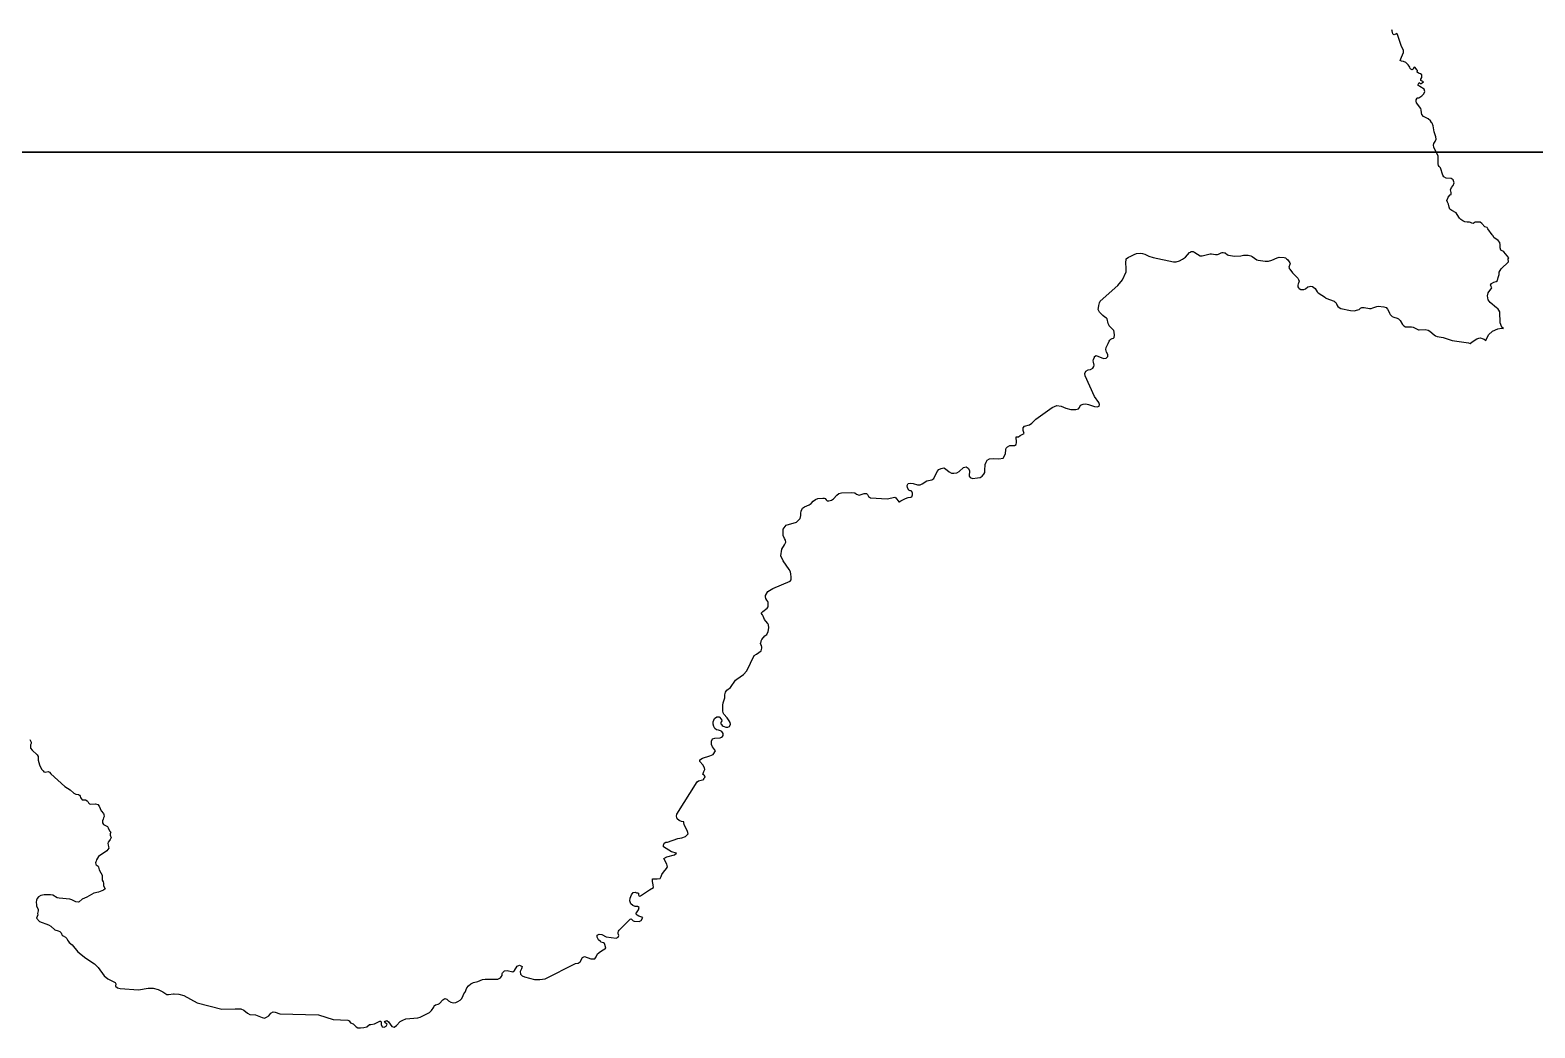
# Model space of a CAD drawing. Header units: metres. Extents: x 0 to 1325, y -1 to 773.
# Drawn here: x 1104.1 to 1159.5, y 167.8 to 204.6 of the extents above; entities that cross this region are included whole.
import ezdxf

# ---------------------------------------------------------------- set-up
doc = ezdxf.new("R2010")
doc.units = ezdxf.units.M

msp = doc.modelspace()

# ---------------------------------------------------------------- linework, layer by layer
at = {"layer": 'CUT'}
for points in [[(1041.74, 200.068), (1172.22, 200.068), (1171.68, 201.568), (1171.68, 201.568), (1169.21, 205.048)], [(1172.22, 200.068), (1041.74, 200.068)]]:
    msp.add_lwpolyline(points, dxfattribs=at)
at = {"layer": 'SCORE'}
for points in [[(1154.24, 204.538), (1154.23, 204.568)], [(1154.25, 204.468), (1154.24, 204.538)], [(1154.26, 204.428), (1154.25, 204.468)], [(1154.29, 204.398), (1154.26, 204.428)], [(1154.32, 204.388), (1154.29, 204.398)], [(1154.41, 204.438), (1154.32, 204.388)], [(1154.44, 204.398), (1154.41, 204.438)], [(1154.57, 203.998), (1154.44, 204.398)], [(1154.54, 203.448), (1154.58, 203.568)], [(1154.66, 203.808), (1154.57, 203.998)], [(1154.58, 203.568), (1154.66, 203.738)], [(1154.66, 203.738), (1154.66, 203.808)], [(1154.59, 203.418), (1154.54, 203.448)], [(1154.66, 203.408), (1154.59, 203.418)], [(1154.74, 203.368), (1154.66, 203.408)], [(1154.83, 203.288), (1154.74, 203.368)], [(1154.87, 203.238), (1154.83, 203.288)], [(1154.89, 203.198), (1154.87, 203.238)], [(1154.91, 203.148), (1154.89, 203.198)], [(1154.93, 203.118), (1154.91, 203.148)], [(1154.98, 203.098), (1154.93, 203.118)], [(1155.01, 203.118), (1154.98, 203.098)], [(1155.04, 203.178), (1155.01, 203.118)], [(1155.07, 203.198), (1155.04, 203.178)], [(1155.09, 203.178), (1155.07, 203.198)], [(1155.15, 203.098), (1155.09, 203.178)], [(1155.18, 203.078), (1155.15, 203.098)], [(1155.16, 203.018), (1155.18, 203.078)], [(1155.21, 202.978), (1155.16, 203.018)], [(1155.29, 202.948), (1155.21, 202.978)], [(1155.34, 202.908), (1155.29, 202.948)], [(1155.19, 202.538), (1155.23, 202.628)], [(1155.26, 202.478), (1155.19, 202.538)], [(1155.23, 202.628), (1155.27, 202.598)], [(1155.42, 202.388), (1155.26, 202.478)], [(1155.27, 202.598), (1155.31, 202.598)], [(1155.3, 202.758), (1155.33, 202.818)], [(1155.3, 202.708), (1155.3, 202.758)], [(1155.39, 202.658), (1155.3, 202.708)], [(1155.31, 202.598), (1155.35, 202.618)], [(1155.33, 202.818), (1155.34, 202.908)], [(1155.35, 202.618), (1155.39, 202.658)], [(1155.45, 202.298), (1155.42, 202.388)], [(1155.13, 201.998), (1155.16, 202.058)], [(1155.13, 201.938), (1155.13, 201.998)], [(1155.14, 201.888), (1155.13, 201.938)], [(1155.3, 201.668), (1155.14, 201.888)], [(1155.16, 202.058), (1155.18, 202.068)], [(1155.18, 202.068), (1155.22, 202.068)], [(1155.22, 202.068), (1155.26, 202.088)], [(1155.26, 202.088), (1155.33, 202.138)], [(1155.33, 202.138), (1155.41, 202.208)], [(1155.41, 202.208), (1155.45, 202.298)], [(1155.31, 201.618), (1155.3, 201.668)], [(1155.32, 201.508), (1155.31, 201.618)], [(1155.34, 201.458), (1155.32, 201.508)], [(1155.4, 201.378), (1155.34, 201.458)], [(1155.57, 201.288), (1155.4, 201.378)], [(1155.65, 201.218), (1155.57, 201.288)], [(1155.69, 201.158), (1155.65, 201.218)], [(1155.71, 201.128), (1155.69, 201.158)], [(1155.75, 201.038), (1155.71, 201.128)], [(1155.79, 200.818), (1155.75, 201.038)], [(1155.85, 200.628), (1155.79, 200.818)], [(1155.76, 200.318), (1155.77, 200.378)], [(1155.77, 200.248), (1155.76, 200.318)], [(1155.77, 200.378), (1155.83, 200.458)], [(1155.93, 199.918), (1155.77, 200.248)], [(1155.83, 200.458), (1155.86, 200.538)], [(1155.86, 200.538), (1155.85, 200.628)], [(1155.94, 199.818), (1155.93, 199.918)], [(1155.94, 199.628), (1155.94, 199.818)], [(1155.95, 199.568), (1155.94, 199.628)], [(1155.97, 199.538), (1155.95, 199.568)], [(1155.99, 199.518), (1155.97, 199.538)], [(1156.02, 199.488), (1155.99, 199.518)], [(1156.11, 199.218), (1156.02, 199.488)], [(1156.15, 199.158), (1156.11, 199.218)], [(1156.23, 199.108), (1156.15, 199.158)], [(1156.42, 199.088), (1156.23, 199.108)], [(1156.49, 199.038), (1156.42, 199.088)], [(1156.53, 198.938), (1156.49, 199.038)], [(1156.31, 198.408), (1156.38, 198.488)], [(1156.38, 198.488), (1156.41, 198.498)], [(1156.39, 198.678), (1156.43, 198.758)], [(1156.41, 198.578), (1156.39, 198.678)], [(1156.42, 198.528), (1156.41, 198.578)], [(1156.41, 198.498), (1156.42, 198.528)], [(1156.43, 198.758), (1156.49, 198.838)], [(1156.49, 198.838), (1156.53, 198.938)], [(1156.26, 198.278), (1156.29, 198.368)], [(1156.28, 198.218), (1156.26, 198.278)], [(1156.32, 198.148), (1156.28, 198.218)], [(1156.29, 198.368), (1156.31, 198.408)], [(1156.34, 198.038), (1156.32, 198.148)], [(1156.37, 197.958), (1156.34, 198.038)], [(1156.44, 197.908), (1156.37, 197.958)], [(1156.6, 197.828), (1156.44, 197.908)], [(1156.64, 197.768), (1156.6, 197.828)], [(1156.72, 197.628), (1156.64, 197.768)], [(1156.77, 197.578), (1156.72, 197.628)], [(1156.85, 197.528), (1156.77, 197.578)], [(1156.92, 197.498), (1156.85, 197.528)], [(1157, 197.478), (1156.92, 197.498)], [(1157.09, 197.478), (1157, 197.478)], [(1157.13, 197.468), (1157.09, 197.478)], [(1157.17, 197.448), (1157.13, 197.468)], [(1157.22, 197.438), (1157.17, 197.448)], [(1157.3, 197.478), (1157.22, 197.438)], [(1157.43, 197.488), (1157.3, 197.478)], [(1157.48, 197.478), (1157.43, 197.488)], [(1157.54, 197.438), (1157.48, 197.478)], [(1157.66, 197.308), (1157.54, 197.438)], [(1157.74, 197.288), (1157.66, 197.308)], [(1157.76, 197.238), (1157.74, 197.288)], [(1157.92, 197.018), (1157.76, 197.238)], [(1157.96, 196.978), (1157.92, 197.018)], [(1157.99, 196.918), (1157.96, 196.978)], [(1158.15, 196.808), (1157.99, 196.918)], [(1144.59, 196.218), (1144.74, 196.298)], [(1144.74, 196.298), (1144.82, 196.328)], [(1144.82, 196.328), (1144.96, 196.338)], [(1144.96, 196.338), (1145.04, 196.328)], [(1145.04, 196.328), (1145.13, 196.308)], [(1145.13, 196.308), (1145.27, 196.228)], [(1146.63, 196.198), (1146.78, 196.368)], [(1146.78, 196.368), (1146.81, 196.378)], [(1146.81, 196.378), (1146.84, 196.398)], [(1146.84, 196.398), (1146.87, 196.398)], [(1146.87, 196.398), (1146.91, 196.398)], [(1146.91, 196.398), (1146.94, 196.388)], [(1146.94, 196.388), (1146.97, 196.368)], [(1146.97, 196.368), (1147.17, 196.238)], [(1147.24, 196.238), (1147.53, 196.318)], [(1147.53, 196.318), (1147.59, 196.318)], [(1147.59, 196.318), (1147.73, 196.288)], [(1147.73, 196.288), (1147.8, 196.288)], [(1147.8, 196.288), (1147.84, 196.308)], [(1147.84, 196.308), (1147.94, 196.358)], [(1147.94, 196.358), (1147.98, 196.368)], [(1147.98, 196.368), (1148.02, 196.368)], [(1148.02, 196.368), (1148.06, 196.358)], [(1148.06, 196.358), (1148.09, 196.348)], [(1148.09, 196.348), (1148.18, 196.278)], [(1148.18, 196.278), (1148.21, 196.268)], [(1148.21, 196.268), (1148.43, 196.228)], [(1148.66, 196.238), (1148.76, 196.268)], [(1148.76, 196.268), (1148.93, 196.268)], [(1148.93, 196.268), (1149.03, 196.238)], [(1158.21, 196.738), (1158.15, 196.808)], [(1158.22, 196.648), (1158.21, 196.738)], [(1158.22, 196.538), (1158.22, 196.648)], [(1158.24, 196.458), (1158.22, 196.538)], [(1158.32, 196.418), (1158.24, 196.458)], [(1158.36, 196.388), (1158.32, 196.418)], [(1158.54, 196.168), (1158.36, 196.388)], [(1144.43, 195.978), (1144.44, 196.128)], [(1144.44, 195.798), (1144.43, 195.978)], [(1144.44, 196.128), (1144.53, 196.198)], [(1144.44, 195.648), (1144.44, 195.798)], [(1144.53, 196.198), (1144.59, 196.218)], [(1145.27, 196.228), (1145.43, 196.178)], [(1145.43, 196.178), (1146.19, 196.018)], [(1146.19, 196.018), (1146.28, 196.028)], [(1146.28, 196.028), (1146.4, 196.058)], [(1146.4, 196.058), (1146.52, 196.118)], [(1146.52, 196.118), (1146.63, 196.198)], [(1147.17, 196.238), (1147.24, 196.238)], [(1148.43, 196.228), (1148.66, 196.238)], [(1149.03, 196.238), (1149.08, 196.218)], [(1149.08, 196.218), (1149.26, 196.098)], [(1149.26, 196.098), (1149.31, 196.078)], [(1149.31, 196.078), (1149.56, 196.048)], [(1149.56, 196.048), (1149.68, 196.048)], [(1149.68, 196.048), (1149.81, 196.078)], [(1149.81, 196.078), (1150, 196.168)], [(1150, 196.168), (1150.08, 196.188)], [(1150.08, 196.188), (1150.26, 196.178)], [(1150.26, 196.178), (1150.31, 196.168)], [(1150.31, 196.168), (1150.35, 196.138)], [(1150.35, 196.138), (1150.38, 196.108)], [(1150.38, 196.108), (1150.45, 196.028)], [(1150.47, 195.918), (1150.44, 195.828)], [(1150.44, 195.828), (1150.45, 195.808)], [(1150.45, 196.028), (1150.47, 195.988)], [(1150.45, 195.808), (1150.45, 195.778)], [(1150.45, 195.778), (1150.47, 195.748)], [(1150.47, 195.988), (1150.48, 195.958)], [(1150.48, 195.958), (1150.47, 195.918)], [(1150.47, 195.748), (1150.57, 195.618)], [(1158.18, 195.638), (1158.26, 195.768)], [(1158.26, 195.768), (1158.53, 196.028)], [(1158.51, 196.128), (1158.54, 196.168)], [(1158.53, 196.028), (1158.51, 196.128)], [(1143.48, 194.578), (1144.13, 195.148)], [(1144.13, 195.148), (1144.31, 195.358)], [(1144.31, 195.358), (1144.44, 195.648)], [(1150.57, 195.618), (1150.76, 195.418)], [(1150.76, 195.418), (1150.79, 195.368)], [(1150.77, 195.168), (1150.76, 195.128)], [(1150.78, 195.208), (1150.77, 195.168)], [(1150.79, 195.238), (1150.78, 195.208)], [(1150.79, 195.368), (1150.81, 195.308)], [(1150.8, 195.268), (1150.79, 195.238)], [(1150.81, 195.308), (1150.8, 195.268)], [(1157.86, 195.158), (1157.9, 195.228)], [(1157.91, 195.068), (1157.86, 195.158)], [(1157.9, 195.228), (1157.99, 195.278)], [(1157.99, 195.278), (1158.07, 195.298)], [(1158.07, 195.298), (1158.12, 195.338)], [(1158.12, 195.338), (1158.15, 195.448)], [(1158.15, 195.448), (1158.18, 195.558)], [(1158.18, 195.558), (1158.18, 195.638)], [(1150.76, 195.128), (1150.77, 195.098)], [(1150.77, 195.098), (1150.79, 195.068)], [(1150.79, 195.068), (1150.82, 195.038)], [(1150.82, 195.038), (1150.87, 195.008)], [(1150.87, 195.008), (1150.93, 194.998)], [(1150.93, 194.998), (1150.99, 195.008)], [(1150.99, 195.008), (1151.05, 195.028)], [(1151.05, 195.028), (1151.14, 195.098)], [(1151.14, 195.098), (1151.19, 195.118)], [(1151.19, 195.118), (1151.24, 195.128)], [(1151.24, 195.128), (1151.3, 195.108)], [(1151.3, 195.108), (1151.35, 195.078)], [(1151.35, 195.078), (1151.4, 195.038)], [(1151.4, 195.038), (1151.48, 194.918)], [(1151.48, 194.918), (1151.52, 194.878)], [(1151.52, 194.878), (1151.79, 194.708)], [(1151.79, 194.708), (1151.8, 194.688)], [(1151.8, 194.688), (1152.1, 194.568)], [(1157.75, 194.768), (1157.78, 194.878)], [(1157.78, 194.618), (1157.75, 194.768)], [(1157.78, 194.878), (1157.91, 195.068)], [(1157.85, 194.528), (1157.78, 194.618)], [(1143.41, 194.268), (1143.42, 194.328)], [(1143.46, 194.168), (1143.41, 194.268)], [(1143.42, 194.328), (1143.44, 194.408)], [(1143.44, 194.408), (1143.46, 194.508)], [(1143.46, 194.508), (1143.48, 194.578)], [(1143.58, 194.038), (1143.46, 194.168)], [(1152.1, 194.568), (1152.13, 194.548)], [(1152.13, 194.548), (1152.16, 194.518)], [(1152.16, 194.518), (1152.18, 194.498)], [(1152.18, 194.498), (1152.19, 194.478)], [(1152.19, 194.478), (1152.2, 194.438)], [(1152.2, 194.438), (1152.24, 194.378)], [(1152.24, 194.378), (1152.29, 194.338)], [(1152.29, 194.338), (1152.35, 194.308)], [(1152.35, 194.308), (1152.7, 194.228)], [(1152.7, 194.228), (1152.84, 194.218)], [(1152.84, 194.218), (1152.98, 194.248)], [(1152.98, 194.248), (1153.02, 194.268)], [(1153.02, 194.268), (1153.08, 194.318)], [(1153.08, 194.318), (1153.12, 194.338)], [(1153.12, 194.338), (1153.21, 194.338)], [(1153.21, 194.338), (1153.41, 194.308)], [(1153.41, 194.308), (1153.47, 194.308)], [(1153.47, 194.308), (1153.53, 194.328)], [(1153.53, 194.328), (1153.67, 194.378)], [(1153.67, 194.378), (1153.72, 194.388)], [(1153.72, 194.388), (1153.94, 194.358)], [(1153.94, 194.358), (1154.02, 194.338)], [(1154.02, 194.338), (1154.07, 194.278)], [(1154.07, 194.278), (1154.12, 194.188)], [(1154.12, 194.188), (1154.14, 194.128)], [(1154.14, 194.128), (1154.17, 194.078)], [(1154.17, 194.078), (1154.2, 194.038)], [(1158.08, 194.328), (1157.85, 194.528)], [(1158.13, 194.298), (1158.08, 194.328)], [(1158.21, 194.178), (1158.13, 194.298)], [(1158.22, 193.778), (1158.21, 194.178)], [(1143.66, 193.978), (1143.58, 194.038)], [(1143.72, 193.948), (1143.66, 193.978)], [(1143.74, 193.918), (1143.72, 193.948)], [(1143.78, 193.748), (1143.74, 193.918)], [(1143.8, 193.698), (1143.78, 193.748)], [(1143.82, 193.658), (1143.8, 193.698)], [(1143.99, 193.488), (1143.82, 193.658)], [(1144, 193.428), (1143.99, 193.488)], [(1154.2, 194.038), (1154.24, 194.008)], [(1154.24, 194.008), (1154.3, 193.978)], [(1154.3, 193.978), (1154.42, 193.948)], [(1154.42, 193.948), (1154.48, 193.918)], [(1154.48, 193.918), (1154.54, 193.858)], [(1154.54, 193.858), (1154.62, 193.718)], [(1154.62, 193.718), (1154.67, 193.658)], [(1154.67, 193.658), (1154.73, 193.628)], [(1154.73, 193.628), (1154.95, 193.628)], [(1154.95, 193.628), (1155.01, 193.608)], [(1155.01, 193.608), (1155.14, 193.548)], [(1155.14, 193.548), (1155.21, 193.518)], [(1155.21, 193.518), (1155.24, 193.518)], [(1155.24, 193.518), (1155.46, 193.528)], [(1155.46, 193.528), (1155.57, 193.498)], [(1155.57, 193.498), (1155.63, 193.468)], [(1157.94, 193.468), (1158.13, 193.558)], [(1158.13, 193.558), (1158.27, 193.578)], [(1158.28, 193.618), (1158.22, 193.778)], [(1158.27, 193.578), (1158.34, 193.568)], [(1158.34, 193.568), (1158.28, 193.618)], [(1143.71, 192.868), (1143.78, 193.008)], [(1143.78, 193.008), (1143.82, 193.098)], [(1143.82, 193.098), (1143.84, 193.138)], [(1143.84, 193.138), (1143.88, 193.168)], [(1143.88, 193.168), (1143.93, 193.198)], [(1143.93, 193.198), (1143.97, 193.208)], [(1143.97, 193.208), (1144, 193.238)], [(1144.01, 193.318), (1144, 193.428)], [(1144, 193.238), (1144.01, 193.318)], [(1155.63, 193.468), (1155.79, 193.328)], [(1155.79, 193.328), (1155.84, 193.298)], [(1155.84, 193.298), (1155.9, 193.268)], [(1155.9, 193.268), (1156.12, 193.238)], [(1156.12, 193.238), (1156.45, 193.118)], [(1156.45, 193.118), (1157.05, 193.038)], [(1157.05, 193.038), (1157.12, 193.018)], [(1157.12, 193.018), (1157.19, 193.068)], [(1157.19, 193.068), (1157.36, 193.188)], [(1157.36, 193.188), (1157.43, 193.208)], [(1157.43, 193.208), (1157.5, 193.218)], [(1157.5, 193.218), (1157.56, 193.198)], [(1157.56, 193.198), (1157.63, 193.168)], [(1157.63, 193.168), (1157.69, 193.128)], [(1157.69, 193.128), (1157.79, 193.328)], [(1157.79, 193.328), (1157.94, 193.468)], [(1143.23, 192.368), (1143.24, 192.418)], [(1143.24, 192.418), (1143.27, 192.508)], [(1143.27, 192.508), (1143.28, 192.538)], [(1143.28, 192.538), (1143.33, 192.568)], [(1143.33, 192.568), (1143.61, 192.458)], [(1143.61, 192.458), (1143.71, 192.468)], [(1143.69, 192.788), (1143.71, 192.868)], [(1143.72, 192.698), (1143.69, 192.788)], [(1143.71, 192.468), (1143.77, 192.528)], [(1143.77, 192.608), (1143.72, 192.698)], [(1143.77, 192.528), (1143.77, 192.608)], [(1142.92, 191.908), (1142.96, 191.988)], [(1142.93, 191.818), (1142.92, 191.908)], [(1142.96, 191.988), (1143.04, 192.038)], [(1143.04, 192.038), (1143.13, 192.058)], [(1143.13, 192.058), (1143.21, 192.098)], [(1143.21, 192.098), (1143.25, 192.168)], [(1143.24, 192.318), (1143.23, 192.368)], [(1143.26, 192.218), (1143.24, 192.318)], [(1143.25, 192.168), (1143.26, 192.218)], [(1143.28, 191.058), (1142.93, 191.818)], [(1141.71, 190.648), (1141.89, 190.728)], [(1141.89, 190.728), (1142.05, 190.708)], [(1142.72, 190.658), (1142.76, 190.738)], [(1142.76, 190.738), (1142.86, 190.778)], [(1142.86, 190.778), (1142.96, 190.788)], [(1142.96, 190.788), (1143.05, 190.768)], [(1143.05, 190.768), (1143.27, 190.688)], [(1143.43, 190.838), (1143.28, 191.058)], [(1143.46, 190.768), (1143.43, 190.838)], [(1143.45, 190.698), (1143.46, 190.768)], [(1140.96, 190.078), (1141.11, 190.218)], [(1141.11, 190.218), (1141.71, 190.648)], [(1142.05, 190.708), (1142.22, 190.628)], [(1142.22, 190.628), (1142.4, 190.578)], [(1142.4, 190.578), (1142.59, 190.578)], [(1142.59, 190.578), (1142.68, 190.608)], [(1142.68, 190.608), (1142.72, 190.658)], [(1143.27, 190.688), (1143.37, 190.678)], [(1143.37, 190.678), (1143.45, 190.698)], [(1140.47, 189.578), (1140.54, 189.618)], [(1140.54, 189.618), (1140.68, 189.698)], [(1140.65, 189.898), (1140.7, 189.968)], [(1140.65, 189.808), (1140.65, 189.898)], [(1140.68, 189.698), (1140.65, 189.808)], [(1140.7, 189.968), (1140.88, 190.018)], [(1140.88, 190.018), (1140.96, 190.078)], [(1140, 188.948), (1140.01, 189.108)], [(1140.01, 189.108), (1140.02, 189.158)], [(1140.02, 189.158), (1140.07, 189.208)], [(1140.07, 189.208), (1140.15, 189.248)], [(1140.15, 189.248), (1140.33, 189.258)], [(1140.33, 189.258), (1140.39, 189.288)], [(1140.39, 189.568), (1140.47, 189.578)], [(1140.4, 189.358), (1140.39, 189.568)], [(1140.39, 189.288), (1140.4, 189.358)], [(1139.24, 188.328), (1139.25, 188.558)], [(1139.25, 188.558), (1139.28, 188.638)], [(1139.28, 188.638), (1139.32, 188.708)], [(1139.32, 188.708), (1139.4, 188.758)], [(1139.4, 188.758), (1139.57, 188.778)], [(1139.57, 188.778), (1139.75, 188.758)], [(1139.75, 188.758), (1139.91, 188.788)], [(1139.91, 188.788), (1140, 188.948)], [(1136.93, 187.838), (1137.1, 187.948)], [(1137.1, 187.948), (1137.28, 187.988)], [(1137.28, 187.988), (1137.35, 188.038)], [(1137.35, 188.038), (1137.48, 188.298)], [(1137.48, 188.298), (1137.54, 188.368)], [(1137.54, 188.368), (1137.62, 188.408)], [(1137.62, 188.408), (1137.72, 188.428)], [(1137.72, 188.428), (1137.79, 188.398)], [(1137.79, 188.398), (1137.92, 188.278)], [(1137.92, 188.278), (1138.01, 188.228)], [(1138.01, 188.228), (1138.09, 188.228)], [(1138.09, 188.228), (1138.2, 188.248)], [(1138.2, 188.248), (1138.29, 188.298)], [(1138.29, 188.298), (1138.45, 188.448)], [(1138.45, 188.448), (1138.55, 188.468)], [(1138.55, 188.468), (1138.62, 188.418)], [(1138.62, 188.418), (1138.67, 188.328)], [(1138.67, 188.328), (1138.66, 188.128)], [(1138.66, 188.128), (1138.69, 188.068)], [(1138.69, 188.068), (1138.78, 188.038)], [(1138.78, 188.038), (1138.97, 188.058)], [(1138.97, 188.058), (1139.06, 188.078)], [(1139.06, 188.078), (1139.14, 188.128)], [(1139.14, 188.128), (1139.2, 188.198)], [(1139.2, 188.198), (1139.23, 188.258)], [(1139.23, 188.258), (1139.24, 188.328)], [(1133.66, 187.288), (1133.78, 187.428)], [(1133.78, 187.428), (1133.86, 187.478)], [(1133.86, 187.478), (1133.95, 187.508)], [(1133.95, 187.508), (1134.34, 187.518)], [(1134.34, 187.518), (1134.44, 187.508)], [(1134.44, 187.508), (1134.51, 187.458)], [(1134.51, 187.458), (1134.6, 187.428)], [(1134.6, 187.428), (1134.79, 187.488)], [(1134.79, 187.488), (1134.88, 187.478)], [(1134.88, 187.478), (1134.91, 187.448)], [(1134.91, 187.448), (1134.95, 187.368)], [(1136.37, 187.778), (1136.41, 187.848)], [(1136.39, 187.698), (1136.37, 187.778)], [(1136.44, 187.608), (1136.39, 187.698)], [(1136.41, 187.848), (1136.51, 187.868)], [(1136.48, 187.588), (1136.44, 187.608)], [(1136.52, 187.578), (1136.48, 187.588)], [(1136.51, 187.868), (1136.59, 187.858)], [(1136.55, 187.558), (1136.52, 187.578)], [(1136.54, 187.358), (1136.56, 187.398)], [(1136.57, 187.498), (1136.55, 187.558)], [(1136.56, 187.398), (1136.57, 187.438)], [(1136.57, 187.438), (1136.57, 187.498)], [(1136.59, 187.858), (1136.75, 187.798)], [(1136.75, 187.798), (1136.85, 187.798)], [(1136.85, 187.798), (1136.93, 187.838)], [(1132.46, 186.758), (1132.47, 186.838)], [(1132.47, 186.838), (1132.52, 186.938)], [(1132.52, 186.938), (1132.59, 186.998)], [(1132.59, 186.998), (1132.76, 187.068)], [(1132.76, 187.068), (1132.84, 187.118)], [(1132.84, 187.118), (1132.91, 187.198)], [(1132.91, 187.198), (1132.99, 187.258)], [(1132.99, 187.258), (1133.08, 187.298)], [(1133.08, 187.298), (1133.27, 187.318)], [(1133.27, 187.318), (1133.32, 187.318)], [(1133.32, 187.318), (1133.35, 187.298)], [(1133.35, 187.298), (1133.39, 187.248)], [(1133.39, 187.248), (1133.42, 187.218)], [(1133.42, 187.218), (1133.45, 187.218)], [(1133.45, 187.218), (1133.49, 187.208)], [(1133.49, 187.208), (1133.58, 187.238)], [(1133.58, 187.238), (1133.66, 187.288)], [(1134.95, 187.368), (1134.98, 187.348)], [(1134.98, 187.348), (1135.02, 187.328)], [(1135.02, 187.328), (1135.64, 187.288)], [(1135.64, 187.288), (1135.92, 187.348)], [(1135.92, 187.348), (1135.95, 187.328)], [(1135.95, 187.328), (1136.06, 187.178)], [(1136.06, 187.178), (1136.08, 187.178)], [(1136.08, 187.178), (1136.14, 187.208)], [(1136.14, 187.208), (1136.31, 187.298)], [(1136.31, 187.298), (1136.41, 187.338)], [(1136.41, 187.338), (1136.51, 187.348)], [(1136.51, 187.348), (1136.54, 187.358)], [(1131.8, 186.168), (1131.91, 186.318)], [(1131.91, 186.318), (1132.3, 186.428)], [(1132.3, 186.428), (1132.43, 186.558)], [(1132.43, 186.558), (1132.46, 186.668)], [(1132.46, 186.668), (1132.46, 186.758)], [(1131.8, 186.058), (1131.8, 186.168)], [(1131.81, 185.938), (1131.8, 186.058)], [(1131.85, 185.828), (1131.81, 185.938)], [(1131.89, 185.758), (1131.85, 185.828)], [(1131.9, 185.688), (1131.89, 185.758)], [(1131.72, 185.188), (1131.75, 185.438)], [(1131.8, 185.008), (1131.72, 185.188)], [(1131.75, 185.438), (1131.85, 185.598)], [(1131.85, 185.598), (1131.9, 185.688)], [(1132.03, 184.688), (1131.8, 185.008)], [(1132.07, 184.598), (1132.03, 184.688)], [(1131.42, 183.978), (1132.06, 184.248)], [(1132.06, 184.248), (1132.1, 184.308)], [(1132.09, 184.508), (1132.07, 184.598)], [(1132.1, 184.418), (1132.09, 184.508)], [(1132.1, 184.308), (1132.1, 184.418)], [(1131.15, 183.728), (1131.24, 183.878)], [(1131.15, 183.678), (1131.15, 183.728)], [(1131.17, 183.608), (1131.15, 183.678)], [(1131.2, 183.558), (1131.17, 183.608)], [(1131.24, 183.508), (1131.2, 183.558)], [(1131.24, 183.878), (1131.42, 183.978)], [(1131.25, 183.478), (1131.24, 183.508)], [(1130.99, 183.068), (1131.05, 183.138)], [(1131.04, 183.008), (1130.99, 183.068)], [(1131.07, 182.958), (1131.04, 183.008)], [(1131.05, 183.138), (1131.22, 183.258)], [(1131.12, 182.838), (1131.07, 182.958)], [(1131.22, 183.258), (1131.25, 183.308)], [(1131.25, 183.418), (1131.25, 183.478)], [(1131.25, 183.308), (1131.25, 183.418)], [(1131.16, 182.778), (1131.12, 182.838)], [(1131.24, 182.688), (1131.16, 182.778)], [(1131.2, 182.288), (1131.25, 182.398)], [(1131.27, 182.638), (1131.24, 182.688)], [(1131.25, 182.398), (1131.28, 182.528)], [(1131.28, 182.528), (1131.27, 182.638)], [(1130.97, 181.958), (1130.98, 181.988)], [(1130.98, 181.918), (1130.97, 181.958)], [(1130.98, 181.988), (1130.99, 182.018)], [(1131, 181.888), (1130.98, 181.918)], [(1130.99, 182.058), (1131.02, 182.098)], [(1130.99, 182.018), (1130.99, 182.058)], [(1131.01, 181.858), (1131, 181.888)], [(1131.02, 181.828), (1131.01, 181.858)], [(1131.02, 182.098), (1131.13, 182.238)], [(1131.13, 182.238), (1131.2, 182.288)], [(1130.46, 180.948), (1130.74, 181.508)], [(1130.74, 181.508), (1130.82, 181.568)], [(1130.82, 181.568), (1130.91, 181.618)], [(1130.91, 181.618), (1130.99, 181.688)], [(1130.99, 181.688), (1131.02, 181.788)], [(1131.02, 181.788), (1131.02, 181.828)], [(1130.1, 180.638), (1130.34, 180.808)], [(1130.34, 180.808), (1130.46, 180.948)], [(1129.68, 180.168), (1129.73, 180.238)], [(1129.73, 180.238), (1129.86, 180.338)], [(1129.86, 180.338), (1130.05, 180.608)], [(1130.05, 180.608), (1130.1, 180.638)], [(1129.58, 179.678), (1129.6, 179.768)], [(1129.58, 179.538), (1129.58, 179.678)], [(1129.6, 179.768), (1129.65, 179.948)], [(1129.65, 179.948), (1129.66, 180.058)], [(1129.66, 180.058), (1129.68, 180.168)], [(1129.23, 179.068), (1129.28, 179.188)], [(1129.28, 179.188), (1129.36, 179.258)], [(1129.36, 179.258), (1129.45, 179.248)], [(1129.45, 179.248), (1129.53, 179.158)], [(1129.54, 179.108), (1129.52, 179.068)], [(1129.53, 179.158), (1129.54, 179.108)], [(1129.58, 179.468), (1129.58, 179.538)], [(1129.6, 179.398), (1129.58, 179.468)], [(1129.62, 179.348), (1129.6, 179.398)], [(1129.74, 179.218), (1129.62, 179.348)], [(1129.81, 179.108), (1129.74, 179.218)], [(1129.85, 179.038), (1129.81, 179.108)], [(1129.22, 178.978), (1129.23, 179.068)], [(1129.25, 178.898), (1129.22, 178.978)], [(1129.29, 178.828), (1129.25, 178.898)], [(1129.35, 178.778), (1129.29, 178.828)], [(1129.42, 178.758), (1129.35, 178.778)], [(1129.49, 178.738), (1129.42, 178.758)], [(1129.55, 178.718), (1129.49, 178.738)], [(1129.52, 179.068), (1129.51, 179.038)], [(1129.51, 179.038), (1129.51, 178.998)], [(1129.51, 178.998), (1129.53, 178.968)], [(1129.53, 178.968), (1129.56, 178.938)], [(1129.53, 178.498), (1129.57, 178.528)], [(1129.6, 178.638), (1129.55, 178.718)], [(1129.56, 178.938), (1129.59, 178.908)], [(1129.57, 178.528), (1129.6, 178.568)], [(1129.59, 178.908), (1129.63, 178.898)], [(1129.6, 178.568), (1129.6, 178.638)], [(1129.63, 178.898), (1129.69, 178.878)], [(1129.69, 178.878), (1129.76, 178.868)], [(1129.76, 178.868), (1129.83, 178.898)], [(1129.83, 178.898), (1129.86, 178.978)], [(1129.86, 178.978), (1129.85, 179.038)], [(1104.05, 178.418), (1104.1, 178.318)], [(1104.1, 178.268), (1104.07, 178.218)], [(1104.07, 178.218), (1104.08, 178.098)], [(1104.08, 178.098), (1104.14, 178.028)], [(1104.1, 178.318), (1104.1, 178.268)], [(1104.14, 178.028), (1104.32, 177.848)], [(1129.16, 178.358), (1129.2, 178.438)], [(1129.17, 178.238), (1129.16, 178.358)], [(1129.2, 178.148), (1129.17, 178.238)], [(1129.2, 178.438), (1129.29, 178.468)], [(1129.31, 177.998), (1129.2, 178.148)], [(1129.22, 177.868), (1129.31, 177.998)], [(1129.29, 178.468), (1129.48, 178.478)], [(1129.48, 178.478), (1129.53, 178.498)], [(1104.32, 177.848), (1104.36, 177.788)], [(1104.36, 177.788), (1104.36, 177.658)], [(1104.36, 177.658), (1104.38, 177.568)], [(1104.38, 177.568), (1104.41, 177.478)], [(1104.41, 177.478), (1104.48, 177.328)], [(1128.73, 177.608), (1128.74, 177.668)], [(1128.84, 177.488), (1128.73, 177.608)], [(1128.74, 177.668), (1128.83, 177.728)], [(1128.83, 177.728), (1129.1, 177.818)], [(1128.91, 177.378), (1128.84, 177.488)], [(1129.1, 177.818), (1129.22, 177.868)], [(1104.48, 177.328), (1104.54, 177.258)], [(1104.54, 177.258), (1104.56, 177.228)], [(1104.56, 177.228), (1104.62, 177.218)], [(1104.62, 177.218), (1104.73, 177.238)], [(1104.73, 177.238), (1104.78, 177.218)], [(1104.78, 177.218), (1104.83, 177.148)], [(1104.83, 177.148), (1105.34, 176.688)], [(1127.89, 175.668), (1128.63, 176.858)], [(1128.63, 176.858), (1128.69, 176.898)], [(1128.69, 176.898), (1128.88, 176.948)], [(1128.85, 177.128), (1128.88, 177.238)], [(1128.87, 177.128), (1128.85, 177.128)], [(1128.89, 177.108), (1128.87, 177.128)], [(1128.88, 177.238), (1128.92, 177.308)], [(1128.88, 176.978), (1128.92, 177.018)], [(1128.88, 176.948), (1128.88, 176.978)], [(1128.92, 177.068), (1128.89, 177.108)], [(1128.92, 177.308), (1128.91, 177.378)], [(1128.93, 177.048), (1128.92, 177.068)], [(1128.92, 177.018), (1128.93, 177.048)], [(1105.34, 176.688), (1105.54, 176.558)], [(1105.54, 176.558), (1105.67, 176.438)], [(1105.67, 176.438), (1105.74, 176.408)], [(1105.74, 176.408), (1105.84, 176.388)], [(1105.84, 176.388), (1105.88, 176.368)], [(1105.88, 176.368), (1105.9, 176.328)], [(1105.9, 176.328), (1105.92, 176.278)], [(1105.92, 176.278), (1105.94, 176.238)], [(1105.94, 176.238), (1105.98, 176.198)], [(1105.98, 176.198), (1106.01, 176.188)], [(1106.01, 176.188), (1106.05, 176.198)], [(1106.05, 176.198), (1106.1, 176.188)], [(1106.1, 176.188), (1106.16, 176.158)], [(1106.16, 176.158), (1106.19, 176.128)], [(1106.19, 176.128), (1106.21, 176.088)], [(1106.21, 176.088), (1106.25, 176.048)], [(1106.25, 176.048), (1106.3, 176.038)], [(1106.3, 176.038), (1106.47, 176.048)], [(1106.47, 176.048), (1106.55, 176.028)], [(1106.55, 176.028), (1106.6, 175.958)], [(1106.6, 175.958), (1106.68, 175.788)], [(1106.68, 175.788), (1106.76, 175.688)], [(1106.75, 175.478), (1106.73, 175.418)], [(1106.73, 175.418), (1106.73, 175.348)], [(1106.73, 175.348), (1106.76, 175.288)], [(1106.77, 175.528), (1106.75, 175.478)], [(1106.76, 175.688), (1106.78, 175.648)], [(1106.76, 175.288), (1106.81, 175.258)], [(1106.79, 175.578), (1106.77, 175.528)], [(1106.78, 175.648), (1106.79, 175.578)], [(1106.81, 175.258), (1106.86, 175.238)], [(1106.86, 175.238), (1106.91, 175.208)], [(1106.91, 175.208), (1106.94, 175.158)], [(1127.87, 175.598), (1127.89, 175.668)], [(1127.9, 175.498), (1127.87, 175.598)], [(1127.97, 175.428), (1127.9, 175.498)], [(1128.06, 175.398), (1127.97, 175.428)], [(1128.14, 175.378), (1128.06, 175.398)], [(1128.14, 175.348), (1128.14, 175.378)], [(1128.16, 175.288), (1128.14, 175.348)], [(1128.28, 175.028), (1128.16, 175.288)], [(1106.94, 175.158), (1106.99, 175.048)], [(1106.99, 174.698), (1106.94, 174.628)], [(1106.99, 175.048), (1107.03, 175.008)], [(1107.01, 174.738), (1106.99, 174.698)], [(1107.02, 174.978), (1107.01, 174.938)], [(1107.01, 174.938), (1107.01, 174.888)], [(1107.01, 174.888), (1107.02, 174.858)], [(1107.03, 174.778), (1107.01, 174.738)], [(1107.03, 175.008), (1107.02, 174.978)], [(1107.02, 174.858), (1107.05, 174.808)], [(1107.05, 174.788), (1107.03, 174.778)], [(1107.05, 174.808), (1107.05, 174.788)], [(1127.48, 174.628), (1127.54, 174.638)], [(1127.54, 174.638), (1127.92, 174.768)], [(1127.92, 174.768), (1128.07, 174.788)], [(1128.07, 174.788), (1128.21, 174.838)], [(1128.21, 174.838), (1128.3, 174.938)], [(1128.3, 174.938), (1128.28, 175.028)], [(1106.58, 174.108), (1106.51, 173.978)], [(1106.89, 174.318), (1106.58, 174.108)], [(1106.96, 174.418), (1106.89, 174.318)], [(1106.94, 174.628), (1106.93, 174.588)], [(1106.93, 174.588), (1106.94, 174.538)], [(1106.94, 174.538), (1106.95, 174.458)], [(1106.95, 174.458), (1106.96, 174.418)], [(1127.39, 174.528), (1127.42, 174.598)], [(1127.4, 174.458), (1127.39, 174.528)], [(1127.69, 174.278), (1127.4, 174.458)], [(1127.41, 174.028), (1127.52, 174.098)], [(1127.42, 174.598), (1127.48, 174.628)], [(1127.52, 174.098), (1127.8, 174.168)], [(1127.87, 174.228), (1127.69, 174.278)], [(1127.8, 174.168), (1127.87, 174.228)], [(1106.48, 173.908), (1106.47, 173.878)], [(1106.47, 173.878), (1106.48, 173.818)], [(1106.5, 173.928), (1106.48, 173.908)], [(1106.48, 173.818), (1106.5, 173.798)], [(1106.51, 173.978), (1106.5, 173.928)], [(1106.5, 173.798), (1106.53, 173.778)], [(1106.53, 173.778), (1106.57, 173.748)], [(1106.57, 173.748), (1106.58, 173.708)], [(1106.58, 173.708), (1106.6, 173.618)], [(1106.6, 173.618), (1106.67, 173.498)], [(1127.34, 173.438), (1127.4, 173.528)], [(1127.4, 173.528), (1127.51, 173.658)], [(1127.52, 173.818), (1127.41, 174.028)], [(1127.51, 173.658), (1127.54, 173.728)], [(1127.54, 173.728), (1127.52, 173.818)], [(1106.67, 173.498), (1106.71, 173.418)], [(1106.71, 173.418), (1106.71, 173.268)], [(1106.71, 173.268), (1106.72, 173.238)], [(1106.72, 173.238), (1106.75, 173.168)], [(1106.75, 173.168), (1106.76, 173.128)], [(1106.76, 173.128), (1106.76, 173.068)], [(1106.76, 173.068), (1106.77, 173.028)], [(1106.77, 173.028), (1106.83, 172.908)], [(1126.99, 173.278), (1127.05, 173.288)], [(1126.99, 173.188), (1126.99, 173.278)], [(1127.02, 173.058), (1126.99, 173.188)], [(1127.03, 172.958), (1127.02, 173.058)], [(1127.05, 173.288), (1127.16, 173.288)], [(1127.16, 173.288), (1127.27, 173.298)], [(1127.27, 173.298), (1127.31, 173.368)], [(1127.31, 173.368), (1127.34, 173.438)], [(1104.29, 172.498), (1104.28, 172.428)], [(1104.28, 172.428), (1104.29, 172.328)], [(1104.32, 172.558), (1104.29, 172.498)], [(1104.37, 172.618), (1104.32, 172.558)], [(1104.46, 172.668), (1104.37, 172.618)], [(1104.58, 172.698), (1104.46, 172.668)], [(1104.81, 172.698), (1104.58, 172.698)], [(1104.9, 172.678), (1104.81, 172.698)], [(1105.06, 172.588), (1104.9, 172.678)], [(1105.13, 172.568), (1105.06, 172.588)], [(1105.52, 172.538), (1105.13, 172.568)], [(1105.6, 172.508), (1105.52, 172.538)], [(1105.75, 172.438), (1105.6, 172.508)], [(1105.84, 172.428), (1105.75, 172.438)], [(1105.87, 172.438), (1105.84, 172.428)], [(1105.98, 172.538), (1105.87, 172.438)], [(1106.15, 172.608), (1105.98, 172.538)], [(1106.41, 172.748), (1106.15, 172.608)], [(1106.58, 172.788), (1106.41, 172.748)], [(1106.77, 172.868), (1106.58, 172.788)], [(1106.83, 172.908), (1106.77, 172.868)], [(1126.15, 172.468), (1126.17, 172.568)], [(1126.19, 172.358), (1126.15, 172.468)], [(1126.17, 172.568), (1126.22, 172.688)], [(1126.22, 172.688), (1126.28, 172.778)], [(1126.28, 172.778), (1126.35, 172.788)], [(1126.35, 172.788), (1126.4, 172.768)], [(1126.4, 172.768), (1126.44, 172.768)], [(1126.44, 172.768), (1126.47, 172.748)], [(1126.47, 172.748), (1126.48, 172.688)], [(1126.48, 172.688), (1126.5, 172.648)], [(1126.5, 172.648), (1126.55, 172.658)], [(1126.55, 172.658), (1126.88, 172.878)], [(1126.88, 172.878), (1127.03, 172.958)], [(1104.29, 172.328), (1104.3, 172.288)], [(1104.34, 171.958), (1104.29, 171.828)], [(1104.3, 172.288), (1104.36, 172.158)], [(1104.36, 172.098), (1104.33, 172.008)], [(1104.33, 172.008), (1104.34, 171.958)], [(1104.36, 172.158), (1104.36, 172.098)], [(1126.26, 172.298), (1126.19, 172.358)], [(1126.35, 172.268), (1126.26, 172.298)], [(1126.44, 172.258), (1126.35, 172.268)], [(1126.38, 171.988), (1126.48, 172.138)], [(1126.43, 171.938), (1126.38, 171.988)], [(1126.49, 171.908), (1126.43, 171.938)], [(1126.5, 172.228), (1126.44, 172.258)], [(1126.48, 172.138), (1126.5, 172.228)], [(1126.63, 171.858), (1126.49, 171.908)], [(1104.29, 171.828), (1104.41, 171.708)], [(1104.41, 171.708), (1104.74, 171.588)], [(1104.74, 171.588), (1104.82, 171.538)], [(1104.82, 171.538), (1104.97, 171.408)], [(1104.97, 171.408), (1105.1, 171.368)], [(1105.1, 171.368), (1105.15, 171.338)], [(1105.15, 171.338), (1105.2, 171.298)], [(1125.72, 171.308), (1125.74, 171.348)], [(1125.74, 171.348), (1125.76, 171.388)], [(1125.76, 171.388), (1126.17, 171.798)], [(1126.17, 171.798), (1126.2, 171.808)], [(1126.2, 171.808), (1126.28, 171.738)], [(1126.28, 171.738), (1126.32, 171.718)], [(1126.32, 171.718), (1126.5, 171.708)], [(1126.5, 171.708), (1126.57, 171.748)], [(1126.57, 171.748), (1126.63, 171.858)], [(1105.2, 171.298), (1105.22, 171.258)], [(1105.22, 171.258), (1105.24, 171.208)], [(1105.24, 171.208), (1105.28, 171.178)], [(1105.28, 171.178), (1105.37, 171.138)], [(1105.37, 171.138), (1105.41, 171.088)], [(1105.41, 171.088), (1105.43, 171.058)], [(1105.43, 171.058), (1105.44, 171.018)], [(1105.44, 171.018), (1105.47, 170.968)], [(1105.47, 170.968), (1105.5, 170.938)], [(1105.5, 170.938), (1105.61, 170.848)], [(1105.61, 170.848), (1105.82, 170.588)], [(1124.95, 171.208), (1125.03, 171.238)], [(1124.95, 171.128), (1124.95, 171.208)], [(1125, 171.038), (1124.95, 171.128)], [(1125.07, 170.968), (1125, 171.038)], [(1125.03, 171.238), (1125.12, 171.228)], [(1125.1, 170.948), (1125.07, 170.968)], [(1125.19, 170.928), (1125.1, 170.948)], [(1125.12, 171.228), (1125.28, 171.148)], [(1125.22, 170.898), (1125.19, 170.928)], [(1125.24, 170.868), (1125.22, 170.898)], [(1125.27, 170.728), (1125.24, 170.868)], [(1125.28, 171.148), (1125.65, 171.098)], [(1125.65, 171.098), (1125.72, 171.138)], [(1125.73, 171.258), (1125.72, 171.308)], [(1125.72, 171.138), (1125.75, 171.188)], [(1125.74, 171.228), (1125.73, 171.258)], [(1125.75, 171.188), (1125.74, 171.228)], [(1105.82, 170.588), (1106.11, 170.358)], [(1106.11, 170.358), (1106.43, 170.148)], [(1124.25, 170.178), (1124.32, 170.218)], [(1124.32, 170.218), (1124.41, 170.378)], [(1124.41, 170.378), (1124.49, 170.418)], [(1124.49, 170.418), (1124.72, 170.338)], [(1124.72, 170.338), (1124.86, 170.328)], [(1124.86, 170.328), (1124.92, 170.408)], [(1124.92, 170.408), (1124.96, 170.518)], [(1124.96, 170.518), (1125.07, 170.608)], [(1125.07, 170.608), (1125.27, 170.728)], [(1106.43, 170.148), (1106.57, 170.018)], [(1106.57, 170.018), (1106.79, 169.708)], [(1106.79, 169.708), (1106.93, 169.598)], [(1121.39, 169.638), (1121.42, 169.668)], [(1121.42, 169.668), (1121.45, 169.718)], [(1121.45, 169.788), (1121.46, 169.818)], [(1121.45, 169.758), (1121.45, 169.788)], [(1121.45, 169.718), (1121.45, 169.758)], [(1121.46, 169.818), (1121.54, 169.888)], [(1121.54, 169.888), (1121.64, 169.898)], [(1121.64, 169.898), (1121.84, 169.858)], [(1121.84, 169.858), (1121.91, 169.898)], [(1121.91, 169.898), (1122.01, 170.068)], [(1122.01, 170.068), (1122.09, 170.098)], [(1122.09, 170.098), (1122.19, 170.048)], [(1122.17, 169.968), (1122.12, 169.868)], [(1122.12, 169.868), (1122.13, 169.768)], [(1122.13, 169.768), (1122.19, 169.708)], [(1122.19, 170.048), (1122.17, 169.968)], [(1122.19, 169.708), (1122.27, 169.668)], [(1122.27, 169.668), (1122.64, 169.578)], [(1123.04, 169.598), (1124.15, 170.158)], [(1124.15, 170.158), (1124.25, 170.178)], [(1106.93, 169.598), (1107.2, 169.458)], [(1107.2, 169.458), (1107.22, 169.408)], [(1107.22, 169.408), (1107.21, 169.328)], [(1107.21, 169.328), (1107.28, 169.268)], [(1107.28, 169.268), (1107.38, 169.238)], [(1107.38, 169.238), (1108.05, 169.188)], [(1108.05, 169.188), (1108.41, 169.258)], [(1108.41, 169.258), (1108.6, 169.248)], [(1108.6, 169.248), (1108.78, 169.198)], [(1108.78, 169.198), (1108.95, 169.118)], [(1108.95, 169.118), (1109.06, 169.038)], [(1120.07, 169.088), (1120.09, 169.108)], [(1120.09, 169.108), (1120.15, 169.268)], [(1120.15, 169.268), (1120.21, 169.338)], [(1120.21, 169.338), (1120.3, 169.408)], [(1120.3, 169.408), (1120.39, 169.458)], [(1120.39, 169.458), (1120.56, 169.498)], [(1120.56, 169.498), (1120.73, 169.568)], [(1120.73, 169.568), (1120.83, 169.588)], [(1120.83, 169.588), (1121.25, 169.588)], [(1121.25, 169.588), (1121.29, 169.588)], [(1121.29, 169.588), (1121.39, 169.638)], [(1122.64, 169.578), (1122.84, 169.578)], [(1122.84, 169.578), (1123.04, 169.598)], [(1109.06, 169.038), (1109.1, 169.018)], [(1109.1, 169.018), (1109.16, 169.018)], [(1109.16, 169.018), (1109.34, 169.048)], [(1109.34, 169.048), (1109.37, 169.048)], [(1109.37, 169.048), (1109.54, 169.028)], [(1109.54, 169.028), (1109.73, 168.988)], [(1109.73, 168.988), (1110.21, 168.708)], [(1110.21, 168.708), (1111.12, 168.478)], [(1118.85, 168.428), (1118.93, 168.558)], [(1118.93, 168.558), (1118.95, 168.598)], [(1118.95, 168.598), (1119, 168.638)], [(1119, 168.638), (1119.09, 168.658)], [(1119.09, 168.658), (1119.14, 168.688)], [(1119.14, 168.688), (1119.26, 168.818)], [(1119.26, 168.818), (1119.34, 168.868)], [(1119.34, 168.868), (1119.41, 168.848)], [(1119.41, 168.848), (1119.47, 168.788)], [(1119.47, 168.788), (1119.56, 168.738)], [(1119.56, 168.738), (1119.66, 168.718)], [(1119.66, 168.718), (1119.75, 168.728)], [(1119.75, 168.728), (1119.82, 168.758)], [(1119.82, 168.758), (1119.9, 168.808)], [(1119.9, 168.808), (1119.97, 168.878)], [(1119.97, 168.878), (1120.01, 168.988)], [(1120.01, 168.988), (1120.07, 169.088)], [(1111.12, 168.478), (1111.62, 168.488)], [(1111.62, 168.488), (1111.83, 168.488)], [(1111.83, 168.488), (1111.93, 168.448)], [(1111.93, 168.448), (1112.07, 168.328)], [(1112.07, 168.328), (1112.15, 168.288)], [(1112.15, 168.288), (1112.36, 168.268)], [(1112.36, 168.268), (1112.61, 168.168)], [(1112.61, 168.168), (1112.69, 168.148)], [(1112.69, 168.148), (1112.77, 168.178)], [(1112.77, 168.178), (1112.85, 168.238)], [(1112.85, 168.238), (1112.93, 168.328)], [(1112.93, 168.328), (1113.01, 168.378)], [(1113.01, 168.378), (1113.09, 168.368)], [(1113.09, 168.368), (1113.26, 168.308)], [(1113.26, 168.308), (1114.69, 168.268)], [(1114.69, 168.268), (1115.22, 168.098)], [(1115.22, 168.098), (1115.77, 168.068)], [(1115.77, 168.068), (1115.81, 168.048)], [(1115.81, 168.048), (1115.87, 167.978)], [(1116.8, 167.958), (1116.94, 168.038)], [(1116.94, 168.038), (1116.98, 168.038)], [(1116.98, 168.038), (1117, 167.998)], [(1117, 167.998), (1117, 167.908)], [(1117.12, 168.028), (1117.2, 168.058)], [(1117.17, 167.968), (1117.12, 168.028)], [(1117.2, 168.058), (1117.27, 168.008)], [(1117.27, 168.008), (1117.39, 167.838)], [(1117.56, 167.878), (1117.7, 168.028)], [(1117.7, 168.028), (1117.79, 168.078)], [(1117.79, 168.078), (1117.9, 168.118)], [(1117.9, 168.118), (1118.34, 168.158)], [(1118.34, 168.158), (1118.43, 168.188)], [(1118.43, 168.188), (1118.78, 168.358)], [(1118.78, 168.358), (1118.85, 168.428)], [(1115.87, 167.978), (1115.96, 167.938)], [(1115.96, 167.938), (1116.07, 167.828)], [(1116.07, 167.828), (1116.14, 167.788)], [(1116.14, 167.788), (1116.23, 167.788)], [(1116.23, 167.788), (1116.35, 167.798)], [(1116.35, 167.798), (1116.46, 167.828)], [(1116.46, 167.828), (1116.56, 167.908)], [(1116.56, 167.908), (1116.61, 167.918)], [(1116.61, 167.918), (1116.75, 167.938)], [(1116.75, 167.938), (1116.8, 167.958)], [(1117, 167.908), (1117.03, 167.828)], [(1117.03, 167.828), (1117.1, 167.818)], [(1117.1, 167.818), (1117.18, 167.858)], [(1117.19, 167.948), (1117.17, 167.968)], [(1117.18, 167.858), (1117.22, 167.928)], [(1117.22, 167.928), (1117.19, 167.948)], [(1117.39, 167.838), (1117.47, 167.818)], [(1117.47, 167.818), (1117.56, 167.878)]]:
    msp.add_lwpolyline(points, dxfattribs=at)

doc.saveas('drawing.dxf')
